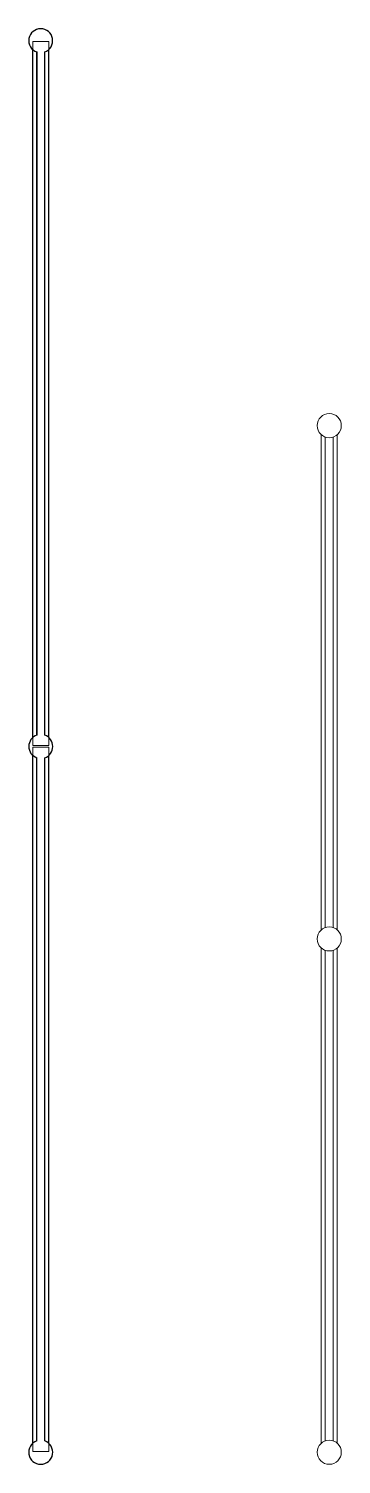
# Model space of a CAD drawing. Header units: inches. Extents: x -0.4 to 9.4, y -0.4 to 44.4.
import ezdxf

# ---------------------------------------------------------------- set-up
doc = ezdxf.new("R2010")
doc.units = ezdxf.units.IN
doc.layers.get('0').update_dxf_attribs({"linetype": 'CONTINUOUS', "lineweight": 0})
doc.layers.add('Cuts', color=7, linetype='CONTINUOUS')

msp = doc.modelspace()

# ---------------------------------------------------------------- linework, layer by layer
for p, q in [((-0.25, 43.723), (-0.25, 43.973)), ((-0.25, 43.973), (0.25, 43.973)), ((0.25, 43.723), (0.25, 43.973)), ((8.75, 16.28), (8.75, 31.72)), ((8.875, 16.354), (8.875, 31.646)), ((9.125, 16.354), (9.125, 31.646)), ((9.25, 16.28), (9.25, 31.72)), ((-0.25, 22.277), (-0.25, 22.027)), ((-0.25, 22.027), (0.25, 22.027)), ((-0.25, 21.723), (-0.25, 21.973)), ((-0.25, 21.973), (0.25, 21.973)), ((0.25, 22.277), (0.25, 22.027)), ((0.25, 21.723), (0.25, 21.973)), ((8.75, 0.28), (8.75, 15.72)), ((9.25, 0.28), (9.25, 15.72)), ((8.875, 0.354), (8.875, 15.646)), ((9.125, 0.354), (9.125, 15.646)), ((-0.25, 0.277), (-0.25, 0.027)), ((-0.25, 0.027), (0.25, 0.027)), ((0.25, 0.277), (0.25, 0.027))]:
    msp.add_line(p, q)
for centre in [(9, 32), (9, 16), (9, 0)]:
    msp.add_circle(centre, 0.375)
at = {"layer": 'Cuts'}
for p, q in [((-0.25, 22.277), (-0.25, 43.723)), ((-0.25, 22.277), (-0.25, 43.723)), ((-0.125, 22.351), (-0.125, 43.649)), ((-0.125, 43.649), (-0.125, 22.351)), ((0.125, 22.351), (0.125, 43.649)), ((0.125, 22.351), (0.125, 43.649)), ((0.25, 22.277), (0.25, 43.723)), ((0.25, 22.277), (0.25, 43.723)), ((-0.25, 0.277), (-0.25, 21.723)), ((-0.25, 0.277), (-0.25, 21.723)), ((-0.125, 0.351), (-0.125, 21.649)), ((-0.125, 0.351), (-0.125, 21.649)), ((0.125, 0.351), (0.125, 21.649)), ((0.125, 0.351), (0.125, 21.649)), ((0.25, 0.277), (0.25, 21.723)), ((0.25, 0.277), (0.25, 21.723))]:
    msp.add_line(p, q, dxfattribs=at)
for centre, radius, start, end in [((0, 44), 0.372, 289.6203, 250.3797), ((0, 22), 0.372, 109.6203, 250.3797), ((0, 22), 0.375, 289.6203, 70.3797), ((0, 0), 0.375, 109.6203, 70.3797)]:
    msp.add_arc(centre, radius, start, end, dxfattribs=at)

doc.saveas('drawing.dxf')
